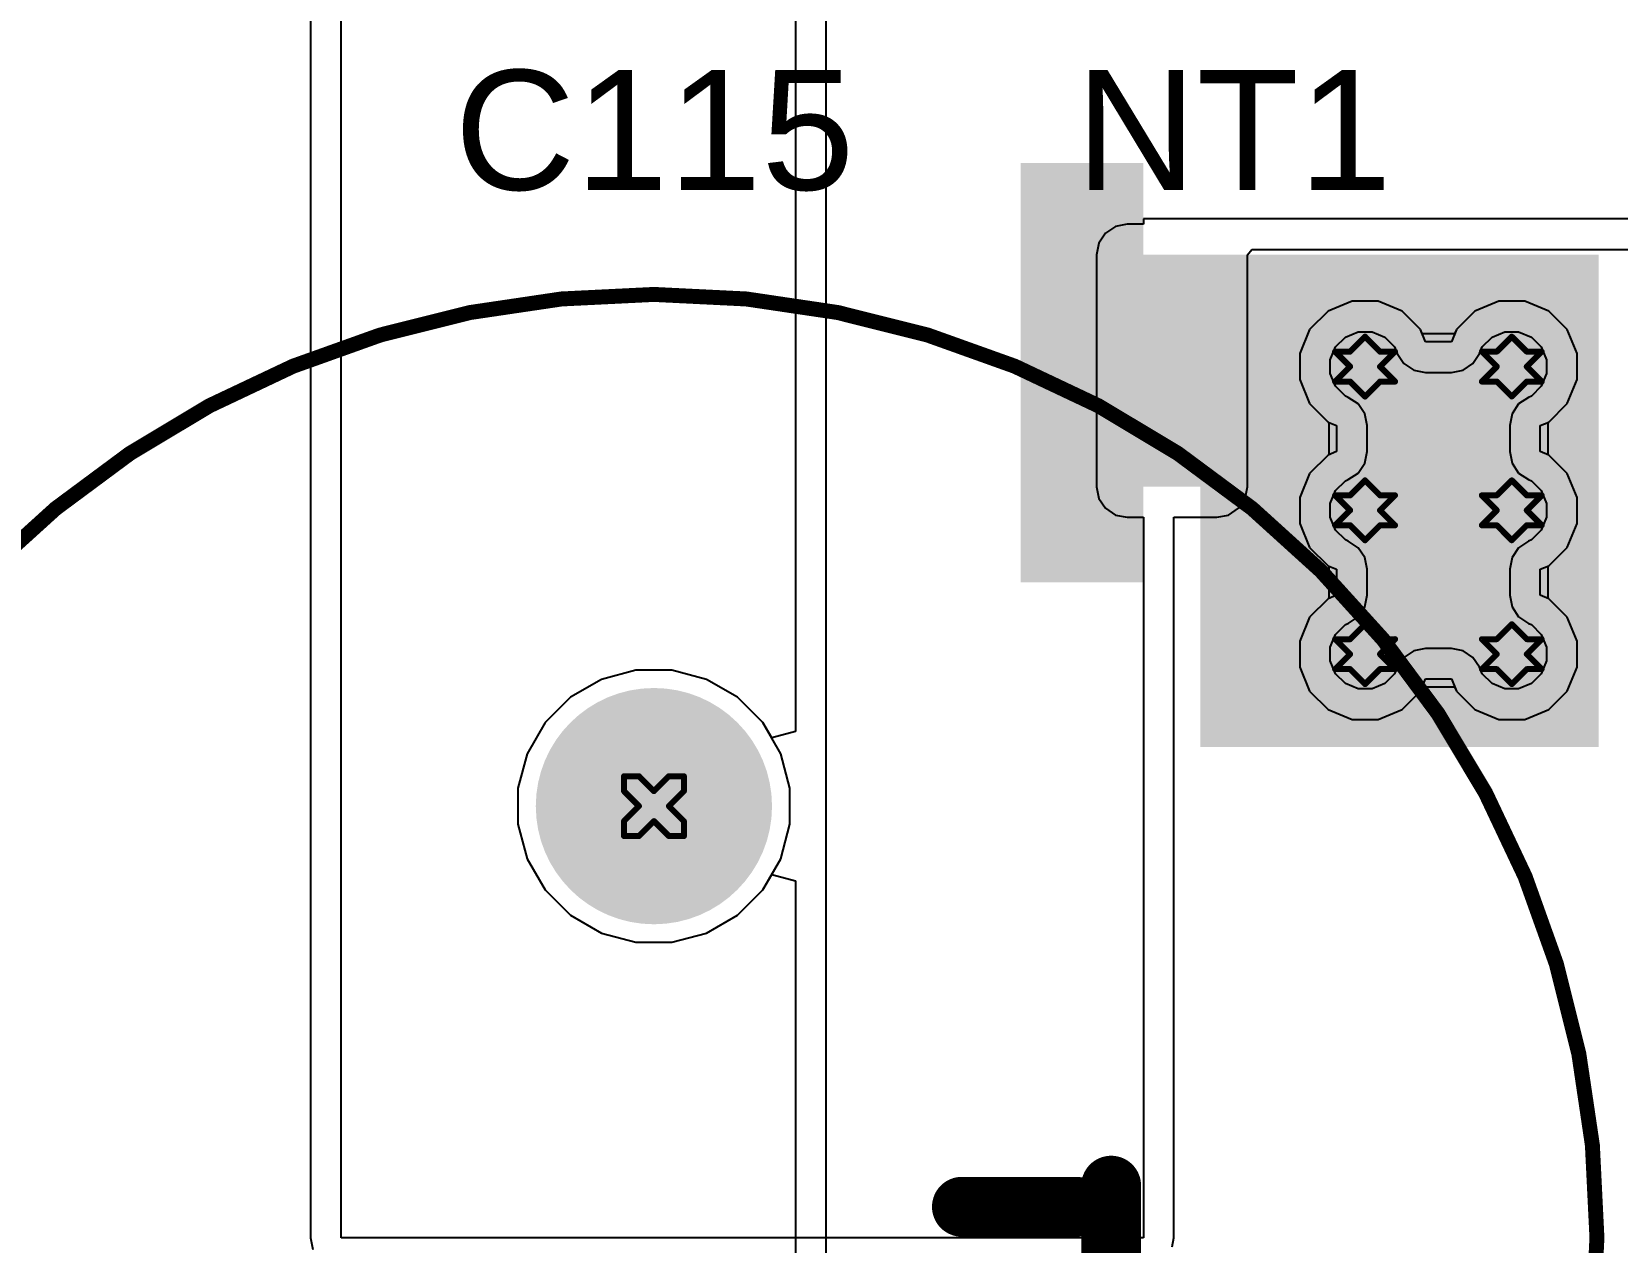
# Model space of a CAD drawing. Header units: inches. Extents: x 24 to 500, y 68 to 269.
# Drawn here: x 290.95 to 304.4, y 110.61 to 120.87 of the extents above; entities that cross this region are included whole.
import ezdxf

# ---------------------------------------------------------------- set-up
doc = ezdxf.new("R2010")
doc.units = ezdxf.units.IN
for name, color, linetype in [('Bottom Layer', 5, 'Continuous'), ('Bottom Solder', 6, 'Continuous'), ('Drill Drawing', 1, 'Continuous'), ('Layer 1', 16, 'Continuous'), ('Layer 2', 76, 'Continuous'), ('Multi-Layer', 9, 'Continuous'), ('Pad Holes', 156, 'Continuous'), ('Top Layer', 1, 'Continuous'), ('Top Overlay', 2, 'Continuous'), ('Top Paste', 8, 'Continuous'), ('Top Solder', 216, 'Continuous'), ('Via Holes', 16, 'Continuous')]:
    doc.layers.add(name, color=color, linetype=linetype)
doc.styles.add('Arial', font='', dxfattribs={"height": 0.2})
doc.styles.get('Arial').set_extended_font_data('Arial')

# ---------------------------------------------------------------- blocks, each defined once
blk = doc.blocks.new('N___T___P___170')
at = {"layer": 'Top Layer'}
for points in [[(-0.381, -1.019), (0.381, -1.019), (0.381, 0.949), (-0.381, 0.949)], [(-0.698, -0.318), (-0.698, 0.317), (-0.241, 0.317), (-0.241, -0.318)], [(0.241, -0.318), (0.241, 0.317), (0.699, 0.317), (0.699, -0.318)]]:
    blk.add_hatch(color=1, dxfattribs=at).paths.add_polyline_path(points)
at = {"layer": 'Top Paste'}
for points in [[(-0.698, -0.318), (-0.698, 0.317), (-0.241, 0.317), (-0.241, -0.318)], [(0.241, -0.318), (0.241, 0.317), (0.699, 0.317), (0.699, -0.318)]]:
    blk.add_hatch(color=8, dxfattribs=at).paths.add_polyline_path(points)
blk = doc.blocks.new('SCCU25B256SRB_220')
at = {"layer": 'Bottom Layer'}
h = blk.add_hatch(color=5, dxfattribs=at)
edge = h.paths.add_edge_path()
edge.add_arc((3.66, 0), 0.9, 0, 360)
at = {"layer": 'Bottom Solder'}
h = blk.add_hatch(color=6, dxfattribs=at)
edge = h.paths.add_edge_path()
edge.add_arc((3.66, 0), 1.002, 0, 360)
at = {"layer": 'Layer 1'}
h = blk.add_hatch(color=16, dxfattribs=at)
edge = h.paths.add_edge_path()
edge.add_arc((3.66, 0), 0.9, 0, 360)
at = {"layer": 'Layer 2'}
h = blk.add_hatch(color=76, dxfattribs=at)
edge = h.paths.add_edge_path()
edge.add_arc((3.66, 0), 0.9, 0, 360)
at = {"layer": 'Multi-Layer'}
h = blk.add_hatch(color=9, dxfattribs=at)
edge = h.paths.add_edge_path()
edge.add_arc((3.66, 0), 0.9, 0, 360)
at = {"layer": 'Pad Holes'}
h = blk.add_hatch(color=7, dxfattribs=at)
edge = h.paths.add_edge_path()
edge.add_arc((3.66, 0), 0.46, 0, 360)
at = {"layer": 'Top Layer'}
h = blk.add_hatch(color=1, dxfattribs=at)
edge = h.paths.add_edge_path()
edge.add_arc((3.66, 0), 0.9, 0, 360)
at = {"layer": 'Top Solder'}
h = blk.add_hatch(color=216, dxfattribs=at)
edge = h.paths.add_edge_path()
edge.add_arc((3.66, 0), 1.002, 0, 360)
at = {"layer": 'Top Overlay'}
for points in [[(8, 0, 0.127, 0.127, 1), (-8, 0, 0.127, 0.127, 1)], [(7.968, 0, 0.0635, 0.0635, 1), (8.032, 0, 0.0635, 0.0635, 1)]]:
    blk.add_lwpolyline(points, format="xyseb", close=True, dxfattribs=at)

msp = doc.modelspace()

# ---------------------------------------------------------------- hatches: boundary and pattern name
at = {"layer": 'Bottom Layer'}
h = msp.add_hatch(color=5, dxfattribs=at)
edge = h.paths.add_edge_path()
edge.add_arc((302.26, 118.034), 0.3, 0, 360)
h = msp.add_hatch(color=5, dxfattribs=at)
edge = h.paths.add_edge_path()
edge.add_arc((303.505, 118.034), 0.3, 0, 360)
h = msp.add_hatch(color=5, dxfattribs=at)
edge = h.paths.add_edge_path()
edge.add_arc((302.26, 116.815), 0.3, 0, 360)
h = msp.add_hatch(color=5, dxfattribs=at)
edge = h.paths.add_edge_path()
edge.add_arc((303.505, 116.815), 0.3, 0, 360)
h = msp.add_hatch(color=5, dxfattribs=at)
edge = h.paths.add_edge_path()
edge.add_arc((302.26, 115.595), 0.3, 0, 360)
h = msp.add_hatch(color=5, dxfattribs=at)
edge = h.paths.add_edge_path()
edge.add_arc((303.505, 115.595), 0.3, 0, 360)
at = {"layer": 'Layer 1'}
h = msp.add_hatch(color=16, dxfattribs=at)
edge = h.paths.add_edge_path()
edge.add_arc((302.26, 118.034), 0.3, 0, 360)
h = msp.add_hatch(color=16, dxfattribs=at)
edge = h.paths.add_edge_path()
edge.add_arc((303.505, 118.034), 0.3, 0, 360)
h = msp.add_hatch(color=16, dxfattribs=at)
edge = h.paths.add_edge_path()
edge.add_arc((302.26, 116.815), 0.3, 0, 360)
h = msp.add_hatch(color=16, dxfattribs=at)
edge = h.paths.add_edge_path()
edge.add_arc((303.505, 116.815), 0.3, 0, 360)
h = msp.add_hatch(color=16, dxfattribs=at)
edge = h.paths.add_edge_path()
edge.add_arc((302.26, 115.595), 0.3, 0, 360)
h = msp.add_hatch(color=16, dxfattribs=at)
edge = h.paths.add_edge_path()
edge.add_arc((303.505, 115.595), 0.3, 0, 360)
at = {"layer": 'Layer 2'}
h = msp.add_hatch(color=76, dxfattribs=at)
edge = h.paths.add_edge_path()
edge.add_arc((302.26, 118.034), 0.3, 0, 360)
h = msp.add_hatch(color=76, dxfattribs=at)
edge = h.paths.add_edge_path()
edge.add_arc((303.505, 118.034), 0.3, 0, 360)
h = msp.add_hatch(color=76, dxfattribs=at)
edge = h.paths.add_edge_path()
edge.add_arc((302.26, 116.815), 0.3, 0, 360)
h = msp.add_hatch(color=76, dxfattribs=at)
edge = h.paths.add_edge_path()
edge.add_arc((303.505, 116.815), 0.3, 0, 360)
h = msp.add_hatch(color=76, dxfattribs=at)
edge = h.paths.add_edge_path()
edge.add_arc((302.26, 115.595), 0.3, 0, 360)
h = msp.add_hatch(color=76, dxfattribs=at)
edge = h.paths.add_edge_path()
edge.add_arc((303.505, 115.595), 0.3, 0, 360)
at = {"layer": 'Top Layer'}
for points in [[(299.339, 116.205), (300.38, 116.205), (300.38, 119.761), (299.339, 119.761)], [(300.863, 114.808), (304.241, 114.808), (304.241, 118.983), (300.863, 118.983)], [(300.863, 117.015), (301.32, 117.015), (301.32, 118.983), (300.863, 118.983)]]:
    msp.add_hatch(color=1, dxfattribs=at).paths.add_polyline_path(points)
h = msp.add_hatch(color=1, dxfattribs=at)
edge = h.paths.add_edge_path()
edge.add_arc((302.26, 118.034), 0.3, 0, 360)
h = msp.add_hatch(color=1, dxfattribs=at)
edge = h.paths.add_edge_path()
edge.add_arc((303.505, 118.034), 0.3, 0, 360)
h = msp.add_hatch(color=1, dxfattribs=at)
edge = h.paths.add_edge_path()
edge.add_arc((302.26, 116.815), 0.3, 0, 360)
h = msp.add_hatch(color=1, dxfattribs=at)
edge = h.paths.add_edge_path()
edge.add_arc((303.505, 116.815), 0.3, 0, 360)
h = msp.add_hatch(color=1, dxfattribs=at)
edge = h.paths.add_edge_path()
edge.add_arc((302.26, 115.595), 0.3, 0, 360)
h = msp.add_hatch(color=1, dxfattribs=at)
edge = h.paths.add_edge_path()
edge.add_arc((303.505, 115.595), 0.3, 0, 360)
at = {"layer": 'Via Holes'}
h = msp.add_hatch(color=7, dxfattribs=at)
edge = h.paths.add_edge_path()
edge.add_arc((302.26, 118.034), 0.15, 0, 360)
h = msp.add_hatch(color=7, dxfattribs=at)
edge = h.paths.add_edge_path()
edge.add_arc((303.505, 118.034), 0.15, 0, 360)
h = msp.add_hatch(color=7, dxfattribs=at)
edge = h.paths.add_edge_path()
edge.add_arc((302.26, 116.815), 0.15, 0, 360)
h = msp.add_hatch(color=7, dxfattribs=at)
edge = h.paths.add_edge_path()
edge.add_arc((303.505, 116.815), 0.15, 0, 360)
h = msp.add_hatch(color=7, dxfattribs=at)
edge = h.paths.add_edge_path()
edge.add_arc((302.26, 115.595), 0.15, 0, 360)
h = msp.add_hatch(color=7, dxfattribs=at)
edge = h.paths.add_edge_path()
edge.add_arc((303.505, 115.595), 0.15, 0, 360)

# ---------------------------------------------------------------- linework, layer by layer
at = {"layer": 'Bottom Layer'}
for p, q in [((297.429, 129.159), (297.429, 114.938)), ((297.688, 103.378), (297.688, 129.159)), ((301.946, 118.503), (301.79, 118.348)), ((302.15, 118.588), (301.946, 118.503)), ((302.37, 118.588), (302.15, 118.588)), ((302.574, 118.503), (302.37, 118.588)), ((302.73, 118.348), (302.574, 118.503)), ((303.191, 118.503), (303.035, 118.348)), ((303.394, 118.588), (303.191, 118.503)), ((303.615, 118.588), (303.394, 118.588)), ((303.818, 118.503), (303.615, 118.588)), ((303.974, 118.348), (303.818, 118.503)), ((301.79, 118.348), (301.706, 118.144)), ((302.01, 118.201), (302.093, 118.284)), ((302.093, 118.284), (302.201, 118.329)), ((302.201, 118.329), (302.319, 118.329)), ((302.319, 118.329), (302.427, 118.284)), ((302.427, 118.284), (302.51, 118.201)), ((302.772, 118.244), (302.73, 118.348)), ((302.992, 118.244), (302.772, 118.244)), ((303.035, 118.348), (302.992, 118.244)), ((303.254, 118.201), (303.337, 118.284)), ((303.337, 118.284), (303.446, 118.329)), ((303.446, 118.329), (303.563, 118.329)), ((303.563, 118.329), (303.672, 118.284)), ((303.672, 118.284), (303.755, 118.201)), ((304.059, 118.144), (303.974, 118.348)), ((301.706, 118.144), (301.706, 117.924)), ((301.965, 118.092), (302.01, 118.201)), ((302.51, 118.201), (302.533, 118.145)), ((302.533, 118.145), (302.589, 118.061)), ((303.175, 118.061), (303.231, 118.145)), ((303.231, 118.145), (303.254, 118.201)), ((303.755, 118.201), (303.8, 118.092)), ((304.059, 117.924), (304.059, 118.144)), ((301.965, 117.975), (301.965, 118.092)), ((302.01, 117.867), (301.965, 117.975)), ((302.589, 118.061), (302.673, 118.005)), ((302.673, 118.005), (302.772, 117.985)), ((302.772, 117.985), (302.992, 117.985)), ((302.992, 117.985), (303.091, 118.005)), ((303.091, 118.005), (303.175, 118.061)), ((303.8, 117.975), (303.755, 117.867)), ((303.8, 118.092), (303.8, 117.975)), ((301.706, 117.924), (301.79, 117.72)), ((302.093, 117.784), (302.01, 117.867)), ((303.755, 117.867), (303.672, 117.784)), ((303.974, 117.72), (304.059, 117.924)), ((301.79, 117.72), (301.946, 117.564)), ((302.118, 117.773), (302.093, 117.784)), ((302.202, 117.717), (302.118, 117.773)), ((302.258, 117.633), (302.202, 117.717)), ((303.563, 117.717), (303.507, 117.633)), ((303.647, 117.773), (303.563, 117.717)), ((303.672, 117.784), (303.647, 117.773)), ((303.818, 117.564), (303.974, 117.72)), ((301.946, 117.564), (302.019, 117.534)), ((302.278, 117.534), (302.258, 117.633)), ((303.507, 117.633), (303.487, 117.534)), ((303.746, 117.534), (303.818, 117.564)), ((302.019, 117.534), (302.019, 117.314)), ((302.278, 117.314), (302.278, 117.534)), ((302.278, 117.534), (302.278, 117.534)), ((303.487, 117.534), (303.487, 117.314)), ((303.746, 117.314), (303.746, 117.534)), ((302.019, 117.314), (301.946, 117.284)), ((302.258, 117.215), (302.278, 117.314)), ((303.487, 117.314), (303.487, 117.314)), ((303.487, 117.314), (303.507, 117.215)), ((303.818, 117.284), (303.746, 117.314)), ((301.946, 117.284), (301.79, 117.128)), ((302.202, 117.131), (302.258, 117.215)), ((303.507, 117.215), (303.563, 117.131)), ((303.974, 117.128), (303.818, 117.284)), ((301.79, 117.128), (301.706, 116.925)), ((302.01, 116.982), (302.093, 117.065)), ((302.093, 117.065), (302.118, 117.075)), ((302.118, 117.075), (302.202, 117.131)), ((303.563, 117.131), (303.647, 117.075)), ((303.647, 117.075), (303.672, 117.065)), ((303.672, 117.065), (303.755, 116.982)), ((304.059, 116.925), (303.974, 117.128)), ((301.706, 116.925), (301.706, 116.704)), ((301.965, 116.873), (302.01, 116.982)), ((303.755, 116.982), (303.8, 116.873)), ((304.059, 116.704), (304.059, 116.925)), ((301.965, 116.756), (301.965, 116.873)), ((302.01, 116.647), (301.965, 116.756)), ((303.8, 116.756), (303.755, 116.647)), ((303.8, 116.873), (303.8, 116.756)), ((301.706, 116.704), (301.79, 116.501)), ((302.093, 116.565), (302.01, 116.647)), ((303.755, 116.647), (303.672, 116.565)), ((303.974, 116.501), (304.059, 116.704)), ((301.79, 116.501), (301.946, 116.345)), ((302.118, 116.554), (302.093, 116.565)), ((302.202, 116.498), (302.118, 116.554)), ((302.258, 116.414), (302.202, 116.498)), ((303.563, 116.498), (303.507, 116.414)), ((303.647, 116.554), (303.563, 116.498)), ((303.672, 116.565), (303.647, 116.554)), ((303.818, 116.345), (303.974, 116.501)), ((302.278, 116.315), (302.258, 116.414)), ((303.507, 116.414), (303.487, 116.315)), ((301.946, 116.345), (302.019, 116.315)), ((302.019, 116.315), (302.019, 116.095)), ((302.278, 116.095), (302.278, 116.315)), ((302.278, 116.315), (302.278, 116.315)), ((303.487, 116.315), (303.487, 116.095)), ((303.746, 116.315), (303.818, 116.345)), ((303.746, 116.095), (303.746, 116.315)), ((302.019, 116.095), (301.946, 116.065)), ((302.258, 115.996), (302.278, 116.095)), ((303.487, 116.095), (303.487, 116.095)), ((303.487, 116.095), (303.507, 115.996)), ((303.818, 116.065), (303.746, 116.095)), ((301.946, 116.065), (301.79, 115.909)), ((302.202, 115.912), (302.258, 115.996)), ((303.507, 115.996), (303.563, 115.912)), ((303.974, 115.909), (303.818, 116.065)), ((301.79, 115.909), (301.706, 115.706)), ((302.01, 115.763), (302.093, 115.846)), ((302.093, 115.846), (302.118, 115.856)), ((302.118, 115.856), (302.202, 115.912)), ((303.563, 115.912), (303.647, 115.856)), ((303.647, 115.856), (303.672, 115.846)), ((303.672, 115.846), (303.755, 115.763)), ((304.059, 115.706), (303.974, 115.909)), ((301.706, 115.706), (301.706, 115.485)), ((301.965, 115.654), (302.01, 115.763)), ((303.755, 115.763), (303.8, 115.654)), ((304.059, 115.485), (304.059, 115.706)), ((301.965, 115.537), (301.965, 115.654)), ((302.589, 115.568), (302.533, 115.484)), ((302.673, 115.624), (302.589, 115.568)), ((302.772, 115.644), (302.673, 115.624)), ((302.992, 115.644), (302.772, 115.644)), ((303.091, 115.624), (302.992, 115.644)), ((303.175, 115.568), (303.091, 115.624)), ((303.231, 115.484), (303.175, 115.568)), ((303.8, 115.654), (303.8, 115.537)), ((296.075, 115.46), (295.782, 115.381)), ((296.379, 115.46), (296.075, 115.46)), ((296.673, 115.381), (296.379, 115.46)), ((301.706, 115.485), (301.79, 115.282)), ((302.01, 115.428), (301.965, 115.537)), ((302.093, 115.345), (302.01, 115.428)), ((302.51, 115.428), (302.427, 115.345)), ((302.533, 115.484), (302.51, 115.428)), ((303.254, 115.428), (303.231, 115.484)), ((303.337, 115.345), (303.254, 115.428)), ((303.755, 115.428), (303.672, 115.345)), ((303.8, 115.537), (303.755, 115.428)), ((303.974, 115.282), (304.059, 115.485)), ((295.782, 115.381), (295.519, 115.229)), ((296.936, 115.229), (296.673, 115.381)), ((301.79, 115.282), (301.946, 115.126)), ((302.201, 115.3), (302.093, 115.345)), ((302.319, 115.3), (302.201, 115.3)), ((302.427, 115.345), (302.319, 115.3)), ((302.574, 115.126), (302.73, 115.282)), ((302.73, 115.282), (302.772, 115.385)), ((302.772, 115.385), (302.992, 115.385)), ((302.992, 115.385), (303.035, 115.282)), ((303.035, 115.282), (303.191, 115.126)), ((303.446, 115.3), (303.337, 115.345)), ((303.563, 115.3), (303.446, 115.3)), ((303.672, 115.345), (303.563, 115.3)), ((303.818, 115.126), (303.974, 115.282)), ((295.519, 115.229), (295.304, 115.014)), ((297.151, 115.014), (296.936, 115.229)), ((295.304, 115.014), (295.152, 114.751)), ((297.226, 114.884), (297.151, 115.014)), ((301.946, 115.126), (302.15, 115.041)), ((302.15, 115.041), (302.37, 115.041)), ((302.37, 115.041), (302.574, 115.126)), ((303.191, 115.126), (303.394, 115.041)), ((303.394, 115.041), (303.615, 115.041)), ((303.615, 115.041), (303.818, 115.126)), ((297.429, 114.938), (297.226, 114.884)), ((295.152, 114.751), (295.073, 114.458)), ((295.073, 114.458), (295.073, 114.154)), ((295.073, 114.154), (295.152, 113.86)), ((295.152, 113.86), (295.304, 113.597)), ((297.151, 113.597), (297.226, 113.727)), ((297.226, 113.727), (297.429, 113.673)), ((297.429, 113.673), (297.429, 108.323)), ((295.304, 113.597), (295.519, 113.382)), ((296.936, 113.382), (297.151, 113.597)), ((295.519, 113.382), (295.782, 113.23)), ((296.673, 113.23), (296.936, 113.382)), ((295.782, 113.23), (296.075, 113.152)), ((296.075, 113.152), (296.379, 113.152)), ((296.379, 113.152), (296.673, 113.23))]:
    msp.add_line(p, q, dxfattribs=at)
at = {"layer": 'Drill Drawing'}
for points in [[(302.133, 118.161, 0.0508, 0.0508, 0), (302.26, 118.288, 0.0508, 0.0508, 0)], [(302.26, 118.288, 0.0508, 0.0508, 0), (302.387, 118.161, 0.0508, 0.0508, 0)], [(303.378, 118.161, 0.0508, 0.0508, 0), (303.505, 118.288, 0.0508, 0.0508, 0)], [(303.505, 118.288, 0.0508, 0.0508, 0), (303.632, 118.161, 0.0508, 0.0508, 0)], [(302.006, 118.161, 0.0508, 0.0508, 0), (302.133, 118.034, 0.0508, 0.0508, 0)], [(302.006, 118.161, 0.0508, 0.0508, 0), (302.133, 118.161, 0.0508, 0.0508, 0)], [(302.387, 118.161, 0.0508, 0.0508, 0), (302.514, 118.161, 0.0508, 0.0508, 0)], [(302.387, 118.034, 0.0508, 0.0508, 0), (302.514, 118.161, 0.0508, 0.0508, 0)], [(303.251, 118.161, 0.0508, 0.0508, 0), (303.378, 118.034, 0.0508, 0.0508, 0)], [(303.251, 118.161, 0.0508, 0.0508, 0), (303.378, 118.161, 0.0508, 0.0508, 0)], [(303.632, 118.161, 0.0508, 0.0508, 0), (303.759, 118.161, 0.0508, 0.0508, 0)], [(303.632, 118.034, 0.0508, 0.0508, 0), (303.759, 118.161, 0.0508, 0.0508, 0)], [(302.006, 117.907, 0.0508, 0.0508, 0), (302.133, 118.034, 0.0508, 0.0508, 0)], [(302.387, 118.034, 0.0508, 0.0508, 0), (302.514, 117.907, 0.0508, 0.0508, 0)], [(303.251, 117.907, 0.0508, 0.0508, 0), (303.378, 118.034, 0.0508, 0.0508, 0)], [(303.632, 118.034, 0.0508, 0.0508, 0), (303.759, 117.907, 0.0508, 0.0508, 0)], [(302.006, 117.907, 0.0508, 0.0508, 0), (302.133, 117.907, 0.0508, 0.0508, 0)], [(302.133, 117.907, 0.0508, 0.0508, 0), (302.26, 117.78, 0.0508, 0.0508, 0)], [(302.26, 117.78, 0.0508, 0.0508, 0), (302.387, 117.907, 0.0508, 0.0508, 0)], [(302.387, 117.907, 0.0508, 0.0508, 0), (302.514, 117.907, 0.0508, 0.0508, 0)], [(303.251, 117.907, 0.0508, 0.0508, 0), (303.378, 117.907, 0.0508, 0.0508, 0)], [(303.378, 117.907, 0.0508, 0.0508, 0), (303.505, 117.78, 0.0508, 0.0508, 0)], [(303.505, 117.78, 0.0508, 0.0508, 0), (303.632, 117.907, 0.0508, 0.0508, 0)], [(303.632, 117.907, 0.0508, 0.0508, 0), (303.759, 117.907, 0.0508, 0.0508, 0)], [(302.133, 116.942, 0.0508, 0.0508, 0), (302.26, 117.069, 0.0508, 0.0508, 0)], [(302.26, 117.069, 0.0508, 0.0508, 0), (302.387, 116.942, 0.0508, 0.0508, 0)], [(303.378, 116.942, 0.0508, 0.0508, 0), (303.505, 117.069, 0.0508, 0.0508, 0)], [(303.505, 117.069, 0.0508, 0.0508, 0), (303.632, 116.942, 0.0508, 0.0508, 0)], [(302.006, 116.942, 0.0508, 0.0508, 0), (302.133, 116.815, 0.0508, 0.0508, 0)], [(302.006, 116.942, 0.0508, 0.0508, 0), (302.133, 116.942, 0.0508, 0.0508, 0)], [(302.387, 116.942, 0.0508, 0.0508, 0), (302.514, 116.942, 0.0508, 0.0508, 0)], [(302.387, 116.815, 0.0508, 0.0508, 0), (302.514, 116.942, 0.0508, 0.0508, 0)], [(303.251, 116.942, 0.0508, 0.0508, 0), (303.378, 116.815, 0.0508, 0.0508, 0)], [(303.251, 116.942, 0.0508, 0.0508, 0), (303.378, 116.942, 0.0508, 0.0508, 0)], [(303.632, 116.942, 0.0508, 0.0508, 0), (303.759, 116.942, 0.0508, 0.0508, 0)], [(303.632, 116.815, 0.0508, 0.0508, 0), (303.759, 116.942, 0.0508, 0.0508, 0)], [(302.006, 116.688, 0.0508, 0.0508, 0), (302.133, 116.815, 0.0508, 0.0508, 0)], [(302.387, 116.815, 0.0508, 0.0508, 0), (302.514, 116.688, 0.0508, 0.0508, 0)], [(303.251, 116.688, 0.0508, 0.0508, 0), (303.378, 116.815, 0.0508, 0.0508, 0)], [(303.632, 116.815, 0.0508, 0.0508, 0), (303.759, 116.688, 0.0508, 0.0508, 0)], [(302.006, 116.688, 0.0508, 0.0508, 0), (302.133, 116.688, 0.0508, 0.0508, 0)], [(302.133, 116.688, 0.0508, 0.0508, 0), (302.26, 116.561, 0.0508, 0.0508, 0)], [(302.26, 116.561, 0.0508, 0.0508, 0), (302.387, 116.688, 0.0508, 0.0508, 0)], [(302.387, 116.688, 0.0508, 0.0508, 0), (302.514, 116.688, 0.0508, 0.0508, 0)], [(303.251, 116.688, 0.0508, 0.0508, 0), (303.378, 116.688, 0.0508, 0.0508, 0)], [(303.378, 116.688, 0.0508, 0.0508, 0), (303.505, 116.561, 0.0508, 0.0508, 0)], [(303.505, 116.561, 0.0508, 0.0508, 0), (303.632, 116.688, 0.0508, 0.0508, 0)], [(303.632, 116.688, 0.0508, 0.0508, 0), (303.759, 116.688, 0.0508, 0.0508, 0)], [(302.133, 115.722, 0.0508, 0.0508, 0), (302.26, 115.849, 0.0508, 0.0508, 0)], [(302.26, 115.849, 0.0508, 0.0508, 0), (302.387, 115.722, 0.0508, 0.0508, 0)], [(303.378, 115.722, 0.0508, 0.0508, 0), (303.505, 115.849, 0.0508, 0.0508, 0)], [(303.505, 115.849, 0.0508, 0.0508, 0), (303.632, 115.722, 0.0508, 0.0508, 0)], [(302.006, 115.722, 0.0508, 0.0508, 0), (302.133, 115.595, 0.0508, 0.0508, 0)], [(302.006, 115.722, 0.0508, 0.0508, 0), (302.133, 115.722, 0.0508, 0.0508, 0)], [(302.387, 115.722, 0.0508, 0.0508, 0), (302.514, 115.722, 0.0508, 0.0508, 0)], [(302.387, 115.595, 0.0508, 0.0508, 0), (302.514, 115.722, 0.0508, 0.0508, 0)], [(303.251, 115.722, 0.0508, 0.0508, 0), (303.378, 115.595, 0.0508, 0.0508, 0)], [(303.251, 115.722, 0.0508, 0.0508, 0), (303.378, 115.722, 0.0508, 0.0508, 0)], [(303.632, 115.722, 0.0508, 0.0508, 0), (303.759, 115.722, 0.0508, 0.0508, 0)], [(303.632, 115.595, 0.0508, 0.0508, 0), (303.759, 115.722, 0.0508, 0.0508, 0)], [(302.006, 115.468, 0.0508, 0.0508, 0), (302.133, 115.595, 0.0508, 0.0508, 0)], [(302.387, 115.595, 0.0508, 0.0508, 0), (302.514, 115.468, 0.0508, 0.0508, 0)], [(303.251, 115.468, 0.0508, 0.0508, 0), (303.378, 115.595, 0.0508, 0.0508, 0)], [(303.632, 115.595, 0.0508, 0.0508, 0), (303.759, 115.468, 0.0508, 0.0508, 0)], [(302.006, 115.468, 0.0508, 0.0508, 0), (302.133, 115.468, 0.0508, 0.0508, 0)], [(302.133, 115.468, 0.0508, 0.0508, 0), (302.26, 115.341, 0.0508, 0.0508, 0)], [(302.26, 115.341, 0.0508, 0.0508, 0), (302.387, 115.468, 0.0508, 0.0508, 0)], [(302.387, 115.468, 0.0508, 0.0508, 0), (302.514, 115.468, 0.0508, 0.0508, 0)], [(303.251, 115.468, 0.0508, 0.0508, 0), (303.378, 115.468, 0.0508, 0.0508, 0)], [(303.378, 115.468, 0.0508, 0.0508, 0), (303.505, 115.341, 0.0508, 0.0508, 0)], [(303.505, 115.341, 0.0508, 0.0508, 0), (303.632, 115.468, 0.0508, 0.0508, 0)], [(303.632, 115.468, 0.0508, 0.0508, 0), (303.759, 115.468, 0.0508, 0.0508, 0)], [(295.973, 114.433, 0.0508, 0.0508, 0), (295.973, 114.56, 0.0508, 0.0508, 0)], [(295.973, 114.56, 0.0508, 0.0508, 0), (296.1, 114.56, 0.0508, 0.0508, 0)], [(296.1, 114.56, 0.0508, 0.0508, 0), (296.227, 114.433, 0.0508, 0.0508, 0)], [(296.227, 114.433, 0.0508, 0.0508, 0), (296.354, 114.56, 0.0508, 0.0508, 0)], [(296.354, 114.56, 0.0508, 0.0508, 0), (296.481, 114.56, 0.0508, 0.0508, 0)], [(296.481, 114.433, 0.0508, 0.0508, 0), (296.481, 114.56, 0.0508, 0.0508, 0)], [(295.973, 114.433, 0.0508, 0.0508, 0), (296.1, 114.306, 0.0508, 0.0508, 0)], [(296.354, 114.306, 0.0508, 0.0508, 0), (296.481, 114.433, 0.0508, 0.0508, 0)], [(295.973, 114.179, 0.0508, 0.0508, 0), (296.1, 114.306, 0.0508, 0.0508, 0)], [(295.973, 114.052, 0.0508, 0.0508, 0), (295.973, 114.179, 0.0508, 0.0508, 0)], [(296.1, 114.052, 0.0508, 0.0508, 0), (296.227, 114.179, 0.0508, 0.0508, 0)], [(296.227, 114.179, 0.0508, 0.0508, 0), (296.354, 114.052, 0.0508, 0.0508, 0)], [(296.354, 114.306, 0.0508, 0.0508, 0), (296.481, 114.179, 0.0508, 0.0508, 0)], [(296.481, 114.052, 0.0508, 0.0508, 0), (296.481, 114.179, 0.0508, 0.0508, 0)], [(295.973, 114.052, 0.0508, 0.0508, 0), (296.1, 114.052, 0.0508, 0.0508, 0)], [(296.354, 114.052, 0.0508, 0.0508, 0), (296.481, 114.052, 0.0508, 0.0508, 0)]]:
    msp.add_lwpolyline(points, format="xyseb", dxfattribs=at)
for points in [[(302.247, 118.288, 0.0254, 0.0254, 1), (302.273, 118.288, 0.0254, 0.0254, 1)], [(302.247, 118.288, 0.0254, 0.0254, 1), (302.273, 118.288, 0.0254, 0.0254, 1)], [(303.492, 118.288, 0.0254, 0.0254, 1), (303.517, 118.288, 0.0254, 0.0254, 1)], [(303.492, 118.288, 0.0254, 0.0254, 1), (303.517, 118.288, 0.0254, 0.0254, 1)], [(301.993, 118.161, 0.0254, 0.0254, 1), (302.019, 118.161, 0.0254, 0.0254, 1)], [(301.993, 118.161, 0.0254, 0.0254, 1), (302.019, 118.161, 0.0254, 0.0254, 1)], [(302.12, 118.161, 0.0254, 0.0254, 1), (302.146, 118.161, 0.0254, 0.0254, 1)], [(302.12, 118.161, 0.0254, 0.0254, 1), (302.146, 118.161, 0.0254, 0.0254, 1)], [(302.374, 118.161, 0.0254, 0.0254, 1), (302.4, 118.161, 0.0254, 0.0254, 1)], [(302.374, 118.161, 0.0254, 0.0254, 1), (302.4, 118.161, 0.0254, 0.0254, 1)], [(302.501, 118.161, 0.0254, 0.0254, 1), (302.527, 118.161, 0.0254, 0.0254, 1)], [(302.501, 118.161, 0.0254, 0.0254, 1), (302.527, 118.161, 0.0254, 0.0254, 1)], [(303.238, 118.161, 0.0254, 0.0254, 1), (303.263, 118.161, 0.0254, 0.0254, 1)], [(303.238, 118.161, 0.0254, 0.0254, 1), (303.263, 118.161, 0.0254, 0.0254, 1)], [(303.365, 118.161, 0.0254, 0.0254, 1), (303.39, 118.161, 0.0254, 0.0254, 1)], [(303.365, 118.161, 0.0254, 0.0254, 1), (303.39, 118.161, 0.0254, 0.0254, 1)], [(303.619, 118.161, 0.0254, 0.0254, 1), (303.644, 118.161, 0.0254, 0.0254, 1)], [(303.619, 118.161, 0.0254, 0.0254, 1), (303.644, 118.161, 0.0254, 0.0254, 1)], [(303.746, 118.161, 0.0254, 0.0254, 1), (303.771, 118.161, 0.0254, 0.0254, 1)], [(303.746, 118.161, 0.0254, 0.0254, 1), (303.771, 118.161, 0.0254, 0.0254, 1)], [(302.12, 118.034, 0.0254, 0.0254, 1), (302.146, 118.034, 0.0254, 0.0254, 1)], [(302.12, 118.034, 0.0254, 0.0254, 1), (302.146, 118.034, 0.0254, 0.0254, 1)], [(302.374, 118.034, 0.0254, 0.0254, 1), (302.4, 118.034, 0.0254, 0.0254, 1)], [(302.374, 118.034, 0.0254, 0.0254, 1), (302.4, 118.034, 0.0254, 0.0254, 1)], [(303.365, 118.034, 0.0254, 0.0254, 1), (303.39, 118.034, 0.0254, 0.0254, 1)], [(303.365, 118.034, 0.0254, 0.0254, 1), (303.39, 118.034, 0.0254, 0.0254, 1)], [(303.619, 118.034, 0.0254, 0.0254, 1), (303.644, 118.034, 0.0254, 0.0254, 1)], [(303.619, 118.034, 0.0254, 0.0254, 1), (303.644, 118.034, 0.0254, 0.0254, 1)], [(301.993, 117.907, 0.0254, 0.0254, 1), (302.019, 117.907, 0.0254, 0.0254, 1)], [(301.993, 117.907, 0.0254, 0.0254, 1), (302.019, 117.907, 0.0254, 0.0254, 1)], [(302.12, 117.907, 0.0254, 0.0254, 1), (302.146, 117.907, 0.0254, 0.0254, 1)], [(302.12, 117.907, 0.0254, 0.0254, 1), (302.146, 117.907, 0.0254, 0.0254, 1)], [(302.374, 117.907, 0.0254, 0.0254, 1), (302.4, 117.907, 0.0254, 0.0254, 1)], [(302.374, 117.907, 0.0254, 0.0254, 1), (302.4, 117.907, 0.0254, 0.0254, 1)], [(302.501, 117.907, 0.0254, 0.0254, 1), (302.527, 117.907, 0.0254, 0.0254, 1)], [(302.501, 117.907, 0.0254, 0.0254, 1), (302.527, 117.907, 0.0254, 0.0254, 1)], [(303.238, 117.907, 0.0254, 0.0254, 1), (303.263, 117.907, 0.0254, 0.0254, 1)], [(303.238, 117.907, 0.0254, 0.0254, 1), (303.263, 117.907, 0.0254, 0.0254, 1)], [(303.365, 117.907, 0.0254, 0.0254, 1), (303.39, 117.907, 0.0254, 0.0254, 1)], [(303.365, 117.907, 0.0254, 0.0254, 1), (303.39, 117.907, 0.0254, 0.0254, 1)], [(303.619, 117.907, 0.0254, 0.0254, 1), (303.644, 117.907, 0.0254, 0.0254, 1)], [(303.619, 117.907, 0.0254, 0.0254, 1), (303.644, 117.907, 0.0254, 0.0254, 1)], [(303.746, 117.907, 0.0254, 0.0254, 1), (303.771, 117.907, 0.0254, 0.0254, 1)], [(303.746, 117.907, 0.0254, 0.0254, 1), (303.771, 117.907, 0.0254, 0.0254, 1)], [(302.247, 117.78, 0.0254, 0.0254, 1), (302.273, 117.78, 0.0254, 0.0254, 1)], [(302.247, 117.78, 0.0254, 0.0254, 1), (302.273, 117.78, 0.0254, 0.0254, 1)], [(303.492, 117.78, 0.0254, 0.0254, 1), (303.517, 117.78, 0.0254, 0.0254, 1)], [(303.492, 117.78, 0.0254, 0.0254, 1), (303.517, 117.78, 0.0254, 0.0254, 1)], [(302.247, 117.069, 0.0254, 0.0254, 1), (302.273, 117.069, 0.0254, 0.0254, 1)], [(302.247, 117.069, 0.0254, 0.0254, 1), (302.273, 117.069, 0.0254, 0.0254, 1)], [(303.492, 117.069, 0.0254, 0.0254, 1), (303.517, 117.069, 0.0254, 0.0254, 1)], [(303.492, 117.069, 0.0254, 0.0254, 1), (303.517, 117.069, 0.0254, 0.0254, 1)], [(301.993, 116.942, 0.0254, 0.0254, 1), (302.019, 116.942, 0.0254, 0.0254, 1)], [(301.993, 116.942, 0.0254, 0.0254, 1), (302.019, 116.942, 0.0254, 0.0254, 1)], [(302.12, 116.942, 0.0254, 0.0254, 1), (302.146, 116.942, 0.0254, 0.0254, 1)], [(302.12, 116.942, 0.0254, 0.0254, 1), (302.146, 116.942, 0.0254, 0.0254, 1)], [(302.374, 116.942, 0.0254, 0.0254, 1), (302.4, 116.942, 0.0254, 0.0254, 1)], [(302.374, 116.942, 0.0254, 0.0254, 1), (302.4, 116.942, 0.0254, 0.0254, 1)], [(302.501, 116.942, 0.0254, 0.0254, 1), (302.527, 116.942, 0.0254, 0.0254, 1)], [(302.501, 116.942, 0.0254, 0.0254, 1), (302.527, 116.942, 0.0254, 0.0254, 1)], [(303.238, 116.942, 0.0254, 0.0254, 1), (303.263, 116.942, 0.0254, 0.0254, 1)], [(303.238, 116.942, 0.0254, 0.0254, 1), (303.263, 116.942, 0.0254, 0.0254, 1)], [(303.365, 116.942, 0.0254, 0.0254, 1), (303.39, 116.942, 0.0254, 0.0254, 1)], [(303.365, 116.942, 0.0254, 0.0254, 1), (303.39, 116.942, 0.0254, 0.0254, 1)], [(303.619, 116.942, 0.0254, 0.0254, 1), (303.644, 116.942, 0.0254, 0.0254, 1)], [(303.619, 116.942, 0.0254, 0.0254, 1), (303.644, 116.942, 0.0254, 0.0254, 1)], [(303.746, 116.942, 0.0254, 0.0254, 1), (303.771, 116.942, 0.0254, 0.0254, 1)], [(303.746, 116.942, 0.0254, 0.0254, 1), (303.771, 116.942, 0.0254, 0.0254, 1)], [(302.12, 116.815, 0.0254, 0.0254, 1), (302.146, 116.815, 0.0254, 0.0254, 1)], [(302.12, 116.815, 0.0254, 0.0254, 1), (302.146, 116.815, 0.0254, 0.0254, 1)], [(302.374, 116.815, 0.0254, 0.0254, 1), (302.4, 116.815, 0.0254, 0.0254, 1)], [(302.374, 116.815, 0.0254, 0.0254, 1), (302.4, 116.815, 0.0254, 0.0254, 1)], [(303.365, 116.815, 0.0254, 0.0254, 1), (303.39, 116.815, 0.0254, 0.0254, 1)], [(303.365, 116.815, 0.0254, 0.0254, 1), (303.39, 116.815, 0.0254, 0.0254, 1)], [(303.619, 116.815, 0.0254, 0.0254, 1), (303.644, 116.815, 0.0254, 0.0254, 1)], [(303.619, 116.815, 0.0254, 0.0254, 1), (303.644, 116.815, 0.0254, 0.0254, 1)], [(301.993, 116.688, 0.0254, 0.0254, 1), (302.019, 116.688, 0.0254, 0.0254, 1)], [(301.993, 116.688, 0.0254, 0.0254, 1), (302.019, 116.688, 0.0254, 0.0254, 1)], [(302.12, 116.688, 0.0254, 0.0254, 1), (302.146, 116.688, 0.0254, 0.0254, 1)], [(302.12, 116.688, 0.0254, 0.0254, 1), (302.146, 116.688, 0.0254, 0.0254, 1)], [(302.374, 116.688, 0.0254, 0.0254, 1), (302.4, 116.688, 0.0254, 0.0254, 1)], [(302.374, 116.688, 0.0254, 0.0254, 1), (302.4, 116.688, 0.0254, 0.0254, 1)], [(302.501, 116.688, 0.0254, 0.0254, 1), (302.527, 116.688, 0.0254, 0.0254, 1)], [(302.501, 116.688, 0.0254, 0.0254, 1), (302.527, 116.688, 0.0254, 0.0254, 1)], [(303.238, 116.688, 0.0254, 0.0254, 1), (303.263, 116.688, 0.0254, 0.0254, 1)], [(303.238, 116.688, 0.0254, 0.0254, 1), (303.263, 116.688, 0.0254, 0.0254, 1)], [(303.365, 116.688, 0.0254, 0.0254, 1), (303.39, 116.688, 0.0254, 0.0254, 1)], [(303.365, 116.688, 0.0254, 0.0254, 1), (303.39, 116.688, 0.0254, 0.0254, 1)], [(303.619, 116.688, 0.0254, 0.0254, 1), (303.644, 116.688, 0.0254, 0.0254, 1)], [(303.619, 116.688, 0.0254, 0.0254, 1), (303.644, 116.688, 0.0254, 0.0254, 1)], [(303.746, 116.688, 0.0254, 0.0254, 1), (303.771, 116.688, 0.0254, 0.0254, 1)], [(303.746, 116.688, 0.0254, 0.0254, 1), (303.771, 116.688, 0.0254, 0.0254, 1)], [(302.247, 116.561, 0.0254, 0.0254, 1), (302.273, 116.561, 0.0254, 0.0254, 1)], [(302.247, 116.561, 0.0254, 0.0254, 1), (302.273, 116.561, 0.0254, 0.0254, 1)], [(303.492, 116.561, 0.0254, 0.0254, 1), (303.517, 116.561, 0.0254, 0.0254, 1)], [(303.492, 116.561, 0.0254, 0.0254, 1), (303.517, 116.561, 0.0254, 0.0254, 1)], [(302.247, 115.849, 0.0254, 0.0254, 1), (302.273, 115.849, 0.0254, 0.0254, 1)], [(302.247, 115.849, 0.0254, 0.0254, 1), (302.273, 115.849, 0.0254, 0.0254, 1)], [(303.492, 115.849, 0.0254, 0.0254, 1), (303.517, 115.849, 0.0254, 0.0254, 1)], [(303.492, 115.849, 0.0254, 0.0254, 1), (303.517, 115.849, 0.0254, 0.0254, 1)], [(301.993, 115.722, 0.0254, 0.0254, 1), (302.019, 115.722, 0.0254, 0.0254, 1)], [(301.993, 115.722, 0.0254, 0.0254, 1), (302.019, 115.722, 0.0254, 0.0254, 1)], [(302.12, 115.722, 0.0254, 0.0254, 1), (302.146, 115.722, 0.0254, 0.0254, 1)], [(302.12, 115.722, 0.0254, 0.0254, 1), (302.146, 115.722, 0.0254, 0.0254, 1)], [(302.374, 115.722, 0.0254, 0.0254, 1), (302.4, 115.722, 0.0254, 0.0254, 1)], [(302.374, 115.722, 0.0254, 0.0254, 1), (302.4, 115.722, 0.0254, 0.0254, 1)], [(302.501, 115.722, 0.0254, 0.0254, 1), (302.527, 115.722, 0.0254, 0.0254, 1)], [(302.501, 115.722, 0.0254, 0.0254, 1), (302.527, 115.722, 0.0254, 0.0254, 1)], [(303.238, 115.722, 0.0254, 0.0254, 1), (303.263, 115.722, 0.0254, 0.0254, 1)], [(303.238, 115.722, 0.0254, 0.0254, 1), (303.263, 115.722, 0.0254, 0.0254, 1)], [(303.365, 115.722, 0.0254, 0.0254, 1), (303.39, 115.722, 0.0254, 0.0254, 1)], [(303.365, 115.722, 0.0254, 0.0254, 1), (303.39, 115.722, 0.0254, 0.0254, 1)], [(303.619, 115.722, 0.0254, 0.0254, 1), (303.644, 115.722, 0.0254, 0.0254, 1)], [(303.619, 115.722, 0.0254, 0.0254, 1), (303.644, 115.722, 0.0254, 0.0254, 1)], [(303.746, 115.722, 0.0254, 0.0254, 1), (303.771, 115.722, 0.0254, 0.0254, 1)], [(303.746, 115.722, 0.0254, 0.0254, 1), (303.771, 115.722, 0.0254, 0.0254, 1)], [(302.12, 115.595, 0.0254, 0.0254, 1), (302.146, 115.595, 0.0254, 0.0254, 1)], [(302.12, 115.595, 0.0254, 0.0254, 1), (302.146, 115.595, 0.0254, 0.0254, 1)], [(302.374, 115.595, 0.0254, 0.0254, 1), (302.4, 115.595, 0.0254, 0.0254, 1)], [(302.374, 115.595, 0.0254, 0.0254, 1), (302.4, 115.595, 0.0254, 0.0254, 1)], [(303.365, 115.595, 0.0254, 0.0254, 1), (303.39, 115.595, 0.0254, 0.0254, 1)], [(303.365, 115.595, 0.0254, 0.0254, 1), (303.39, 115.595, 0.0254, 0.0254, 1)], [(303.619, 115.595, 0.0254, 0.0254, 1), (303.644, 115.595, 0.0254, 0.0254, 1)], [(303.619, 115.595, 0.0254, 0.0254, 1), (303.644, 115.595, 0.0254, 0.0254, 1)], [(301.993, 115.468, 0.0254, 0.0254, 1), (302.019, 115.468, 0.0254, 0.0254, 1)], [(301.993, 115.468, 0.0254, 0.0254, 1), (302.019, 115.468, 0.0254, 0.0254, 1)], [(302.12, 115.468, 0.0254, 0.0254, 1), (302.146, 115.468, 0.0254, 0.0254, 1)], [(302.12, 115.468, 0.0254, 0.0254, 1), (302.146, 115.468, 0.0254, 0.0254, 1)], [(302.374, 115.468, 0.0254, 0.0254, 1), (302.4, 115.468, 0.0254, 0.0254, 1)], [(302.374, 115.468, 0.0254, 0.0254, 1), (302.4, 115.468, 0.0254, 0.0254, 1)], [(302.501, 115.468, 0.0254, 0.0254, 1), (302.527, 115.468, 0.0254, 0.0254, 1)], [(302.501, 115.468, 0.0254, 0.0254, 1), (302.527, 115.468, 0.0254, 0.0254, 1)], [(303.238, 115.468, 0.0254, 0.0254, 1), (303.263, 115.468, 0.0254, 0.0254, 1)], [(303.238, 115.468, 0.0254, 0.0254, 1), (303.263, 115.468, 0.0254, 0.0254, 1)], [(303.365, 115.468, 0.0254, 0.0254, 1), (303.39, 115.468, 0.0254, 0.0254, 1)], [(303.365, 115.468, 0.0254, 0.0254, 1), (303.39, 115.468, 0.0254, 0.0254, 1)], [(303.619, 115.468, 0.0254, 0.0254, 1), (303.644, 115.468, 0.0254, 0.0254, 1)], [(303.619, 115.468, 0.0254, 0.0254, 1), (303.644, 115.468, 0.0254, 0.0254, 1)], [(303.746, 115.468, 0.0254, 0.0254, 1), (303.771, 115.468, 0.0254, 0.0254, 1)], [(303.746, 115.468, 0.0254, 0.0254, 1), (303.771, 115.468, 0.0254, 0.0254, 1)], [(302.247, 115.341, 0.0254, 0.0254, 1), (302.273, 115.341, 0.0254, 0.0254, 1)], [(302.247, 115.341, 0.0254, 0.0254, 1), (302.273, 115.341, 0.0254, 0.0254, 1)], [(303.492, 115.341, 0.0254, 0.0254, 1), (303.517, 115.341, 0.0254, 0.0254, 1)], [(303.492, 115.341, 0.0254, 0.0254, 1), (303.517, 115.341, 0.0254, 0.0254, 1)], [(295.961, 114.56, 0.0254, 0.0254, 1), (295.986, 114.56, 0.0254, 0.0254, 1)], [(295.961, 114.56, 0.0254, 0.0254, 1), (295.986, 114.56, 0.0254, 0.0254, 1)], [(296.088, 114.56, 0.0254, 0.0254, 1), (296.113, 114.56, 0.0254, 0.0254, 1)], [(296.088, 114.56, 0.0254, 0.0254, 1), (296.113, 114.56, 0.0254, 0.0254, 1)], [(296.342, 114.56, 0.0254, 0.0254, 1), (296.367, 114.56, 0.0254, 0.0254, 1)], [(296.342, 114.56, 0.0254, 0.0254, 1), (296.367, 114.56, 0.0254, 0.0254, 1)], [(296.469, 114.56, 0.0254, 0.0254, 1), (296.494, 114.56, 0.0254, 0.0254, 1)], [(296.469, 114.56, 0.0254, 0.0254, 1), (296.494, 114.56, 0.0254, 0.0254, 1)], [(295.961, 114.433, 0.0254, 0.0254, 1), (295.986, 114.433, 0.0254, 0.0254, 1)], [(295.961, 114.433, 0.0254, 0.0254, 1), (295.986, 114.433, 0.0254, 0.0254, 1)], [(296.215, 114.433, 0.0254, 0.0254, 1), (296.24, 114.433, 0.0254, 0.0254, 1)], [(296.215, 114.433, 0.0254, 0.0254, 1), (296.24, 114.433, 0.0254, 0.0254, 1)], [(296.469, 114.433, 0.0254, 0.0254, 1), (296.494, 114.433, 0.0254, 0.0254, 1)], [(296.469, 114.433, 0.0254, 0.0254, 1), (296.494, 114.433, 0.0254, 0.0254, 1)], [(295.961, 114.179, 0.0254, 0.0254, 1), (295.986, 114.179, 0.0254, 0.0254, 1)], [(295.961, 114.179, 0.0254, 0.0254, 1), (295.986, 114.179, 0.0254, 0.0254, 1)], [(296.088, 114.306, 0.0254, 0.0254, 1), (296.113, 114.306, 0.0254, 0.0254, 1)], [(296.088, 114.306, 0.0254, 0.0254, 1), (296.113, 114.306, 0.0254, 0.0254, 1)], [(296.215, 114.179, 0.0254, 0.0254, 1), (296.24, 114.179, 0.0254, 0.0254, 1)], [(296.215, 114.179, 0.0254, 0.0254, 1), (296.24, 114.179, 0.0254, 0.0254, 1)], [(296.342, 114.306, 0.0254, 0.0254, 1), (296.367, 114.306, 0.0254, 0.0254, 1)], [(296.342, 114.306, 0.0254, 0.0254, 1), (296.367, 114.306, 0.0254, 0.0254, 1)], [(296.469, 114.179, 0.0254, 0.0254, 1), (296.494, 114.179, 0.0254, 0.0254, 1)], [(296.469, 114.179, 0.0254, 0.0254, 1), (296.494, 114.179, 0.0254, 0.0254, 1)], [(295.961, 114.052, 0.0254, 0.0254, 1), (295.986, 114.052, 0.0254, 0.0254, 1)], [(295.961, 114.052, 0.0254, 0.0254, 1), (295.986, 114.052, 0.0254, 0.0254, 1)], [(296.088, 114.052, 0.0254, 0.0254, 1), (296.113, 114.052, 0.0254, 0.0254, 1)], [(296.088, 114.052, 0.0254, 0.0254, 1), (296.113, 114.052, 0.0254, 0.0254, 1)], [(296.342, 114.052, 0.0254, 0.0254, 1), (296.367, 114.052, 0.0254, 0.0254, 1)], [(296.342, 114.052, 0.0254, 0.0254, 1), (296.367, 114.052, 0.0254, 0.0254, 1)], [(296.469, 114.052, 0.0254, 0.0254, 1), (296.494, 114.052, 0.0254, 0.0254, 1)], [(296.469, 114.052, 0.0254, 0.0254, 1), (296.494, 114.052, 0.0254, 0.0254, 1)]]:
    msp.add_lwpolyline(points, format="xyseb", close=True, dxfattribs=at)
at = {"layer": 'Layer 1'}
for p, q in [((296.075, 115.46), (295.782, 115.381)), ((296.379, 115.46), (296.075, 115.46)), ((296.673, 115.381), (296.379, 115.46)), ((295.782, 115.381), (295.519, 115.229)), ((296.936, 115.229), (296.673, 115.381)), ((295.519, 115.229), (295.304, 115.014)), ((297.151, 115.014), (296.936, 115.229)), ((295.304, 115.014), (295.152, 114.751)), ((297.303, 114.751), (297.151, 115.014)), ((295.152, 114.751), (295.073, 114.458)), ((297.381, 114.458), (297.303, 114.751)), ((295.073, 114.458), (295.073, 114.154)), ((297.381, 114.154), (297.381, 114.458)), ((295.073, 114.154), (295.152, 113.86)), ((297.303, 113.86), (297.381, 114.154)), ((295.152, 113.86), (295.304, 113.597)), ((297.151, 113.597), (297.303, 113.86)), ((295.304, 113.597), (295.519, 113.382)), ((296.936, 113.382), (297.151, 113.597)), ((295.519, 113.382), (295.782, 113.23)), ((296.673, 113.23), (296.936, 113.382)), ((295.782, 113.23), (296.075, 113.152)), ((296.075, 113.152), (296.379, 113.152)), ((296.379, 113.152), (296.673, 113.23))]:
    msp.add_line(p, q, dxfattribs=at)
at = {"layer": 'Layer 2'}
for p, q in [((301.946, 118.503), (301.79, 118.348)), ((302.15, 118.588), (301.946, 118.503)), ((302.37, 118.588), (302.15, 118.588)), ((302.574, 118.503), (302.37, 118.588)), ((302.73, 118.348), (302.574, 118.503)), ((303.191, 118.503), (303.035, 118.348)), ((303.394, 118.588), (303.191, 118.503)), ((303.615, 118.588), (303.394, 118.588)), ((303.818, 118.503), (303.615, 118.588)), ((303.974, 118.348), (303.818, 118.503)), ((301.79, 118.348), (301.706, 118.144)), ((302.745, 118.311), (302.73, 118.348)), ((303.02, 118.311), (302.745, 118.311)), ((303.035, 118.348), (303.02, 118.311)), ((304.059, 118.144), (303.974, 118.348)), ((301.706, 118.144), (301.706, 117.924)), ((304.059, 117.924), (304.059, 118.144)), ((301.706, 117.924), (301.79, 117.72)), ((303.974, 117.72), (304.059, 117.924)), ((301.79, 117.72), (301.946, 117.564)), ((303.818, 117.564), (303.974, 117.72)), ((301.946, 117.564), (301.952, 117.562)), ((301.952, 117.562), (301.952, 117.287)), ((303.812, 117.562), (303.818, 117.564)), ((303.812, 117.287), (303.812, 117.562)), ((301.946, 117.284), (301.79, 117.128)), ((301.952, 117.287), (301.946, 117.284)), ((303.818, 117.284), (303.812, 117.287)), ((303.974, 117.128), (303.818, 117.284)), ((301.79, 117.128), (301.706, 116.925)), ((304.059, 116.925), (303.974, 117.128)), ((301.706, 116.925), (301.706, 116.704)), ((304.059, 116.704), (304.059, 116.925)), ((301.706, 116.704), (301.79, 116.501)), ((303.974, 116.501), (304.059, 116.704)), ((301.79, 116.501), (301.946, 116.345)), ((303.818, 116.345), (303.974, 116.501)), ((301.946, 116.345), (301.952, 116.342)), ((301.952, 116.342), (301.952, 116.068)), ((303.812, 116.342), (303.818, 116.345)), ((303.812, 116.068), (303.812, 116.342)), ((301.946, 116.065), (301.79, 115.909)), ((301.952, 116.068), (301.946, 116.065)), ((303.818, 116.065), (303.812, 116.068)), ((303.974, 115.909), (303.818, 116.065)), ((301.79, 115.909), (301.706, 115.706)), ((304.059, 115.706), (303.974, 115.909)), ((301.706, 115.706), (301.706, 115.485)), ((304.059, 115.485), (304.059, 115.706)), ((296.075, 115.46), (295.782, 115.381)), ((296.379, 115.46), (296.075, 115.46)), ((296.673, 115.381), (296.379, 115.46)), ((301.706, 115.485), (301.79, 115.282)), ((303.974, 115.282), (304.059, 115.485)), ((295.782, 115.381), (295.519, 115.229)), ((296.936, 115.229), (296.673, 115.381)), ((301.79, 115.282), (301.946, 115.126)), ((302.574, 115.126), (302.73, 115.282)), ((302.73, 115.282), (302.745, 115.318)), ((302.745, 115.318), (303.02, 115.318)), ((303.02, 115.318), (303.035, 115.282)), ((303.035, 115.282), (303.191, 115.126)), ((303.818, 115.126), (303.974, 115.282)), ((295.519, 115.229), (295.304, 115.014)), ((297.151, 115.014), (296.936, 115.229)), ((295.304, 115.014), (295.152, 114.751)), ((297.303, 114.751), (297.151, 115.014)), ((301.946, 115.126), (302.15, 115.041)), ((302.15, 115.041), (302.37, 115.041)), ((302.37, 115.041), (302.574, 115.126)), ((303.191, 115.126), (303.394, 115.041)), ((303.394, 115.041), (303.615, 115.041)), ((303.615, 115.041), (303.818, 115.126)), ((295.152, 114.751), (295.073, 114.458)), ((297.381, 114.458), (297.303, 114.751)), ((295.073, 114.458), (295.073, 114.154)), ((297.381, 114.154), (297.381, 114.458)), ((295.073, 114.154), (295.152, 113.86)), ((297.303, 113.86), (297.381, 114.154)), ((295.152, 113.86), (295.304, 113.597)), ((297.151, 113.597), (297.303, 113.86)), ((295.304, 113.597), (295.519, 113.382)), ((296.936, 113.382), (297.151, 113.597)), ((295.519, 113.382), (295.782, 113.23)), ((296.673, 113.23), (296.936, 113.382)), ((295.782, 113.23), (296.075, 113.152)), ((296.075, 113.152), (296.379, 113.152)), ((296.379, 113.152), (296.673, 113.23))]:
    msp.add_line(p, q, dxfattribs=at)
at = {"layer": 'Top Layer'}
for p, q in [((293.314, 123.608), (293.314, 110.646)), ((293.573, 110.646), (293.573, 123.608)), ((300.142, 119.222), (300.058, 119.166)), ((300.241, 119.242), (300.142, 119.222)), ((300.38, 119.242), (300.241, 119.242)), ((310.375, 119.287), (300.38, 119.287)), ((300.38, 119.287), (300.38, 119.242)), ((300.001, 119.082), (299.982, 118.983)), ((300.058, 119.166), (300.001, 119.082)), ((299.982, 118.983), (299.982, 117.015)), ((301.262, 118.983), (301.299, 119.028)), ((301.262, 117.015), (301.262, 118.983)), ((301.299, 119.028), (310.116, 119.028)), ((299.982, 117.015), (300.001, 116.916)), ((300.001, 116.916), (300.058, 116.832)), ((301.186, 116.832), (301.242, 116.916)), ((301.242, 116.916), (301.262, 117.015)), ((300.058, 116.832), (300.142, 116.775)), ((300.142, 116.775), (300.241, 116.756)), ((300.241, 116.756), (300.38, 116.756)), ((300.38, 116.756), (300.38, 110.646)), ((300.639, 110.646), (300.639, 116.756)), ((300.639, 116.756), (301.003, 116.756)), ((301.003, 116.756), (301.102, 116.775)), ((301.102, 116.775), (301.186, 116.832)), ((293.314, 110.646), (293.334, 110.546)), ((300.38, 110.646), (293.573, 110.646)), ((300.624, 110.568), (300.639, 110.646))]:
    msp.add_line(p, q, dxfattribs=at)
for points in [[(300.106, 106.914, 0.508, 0.508, 0), (300.106, 111.087, 0.508, 0.508, 0)], [(298.84, 110.908, 0.508, 0.508, 0), (299.808, 110.908, 0.508, 0.508, 0)]]:
    msp.add_lwpolyline(points, format="xyseb", dxfattribs=at)
for points in [[(299.979, 111.087, 0.254, 0.254, 1), (300.233, 111.087, 0.254, 0.254, 1)], [(298.713, 110.908, 0.254, 0.254, 1), (298.967, 110.908, 0.254, 0.254, 1)], [(299.681, 110.908, 0.254, 0.254, 1), (299.935, 110.908, 0.254, 0.254, 1)]]:
    msp.add_lwpolyline(points, format="xyseb", close=True, dxfattribs=at)

# ---------------------------------------------------------------- block references
msp.add_blockref('N___T___P___170', (300.622, 118.034))
at = {"rotation": 90}
msp.add_blockref('SCCU25B256SRB_220', (296.227, 110.646), dxfattribs=at)

# ---------------------------------------------------------------- texts
at = {"layer": 'Top Overlay', "style": 'Arial'}
msp.add_text('C115', height=1.016, dxfattribs=at).set_placement((294.535, 119.533))
msp.add_text('NT1', height=1.016, rotation=360, dxfattribs=at).set_placement((299.805, 119.533))

doc.saveas('drawing.dxf')
